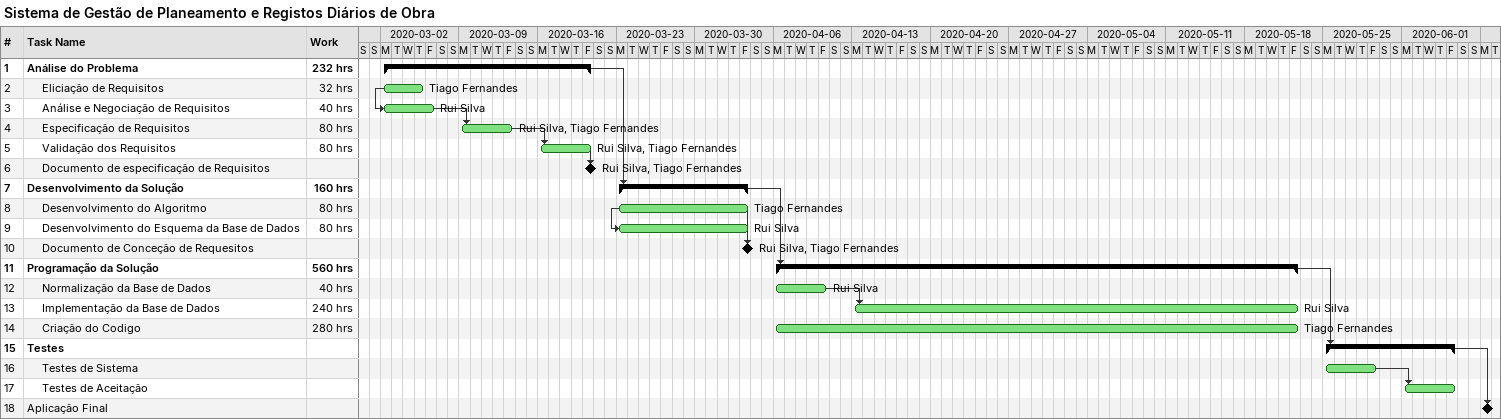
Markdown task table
Sistema de Gestão de Planeamento e Registos Diários de Obra

| ID | Level | Task | Start | Finish | Predecessors | Resources | Work (h) |
|---|---|---|---|---|---|---|---|
| 1 | 1 | **Análise do Problema** | 2020-03-02 | 2020-03-20 |  |  | 232 |
| 2 | 2 | Eliciação de Requisitos | 2020-03-02 | 2020-03-05 |  | Tiago Fernandes | 32 |
| 3 | 2 | Análise e Negociação de Requisitos | 2020-03-02 | 2020-03-06 | 2SS | Rui Silva | 40 |
| 4 | 2 | Especificação de Requisitos | 2020-03-09 | 2020-03-13 | 3 | Rui Silva, Tiago Fernandes | 80 |
| 5 | 2 | Validação dos Requisitos | 2020-03-16 | 2020-03-20 | 4 | Rui Silva, Tiago Fernandes | 80 |
| 6 | 2 | Documento de especificação de Requisitos (milestone) | 2020-03-20 | 2020-03-20 | 5 | Rui Silva, Tiago Fernandes |  |
| 7 | 1 | **Desenvolvimento da Solução** | 2020-03-23 | 2020-04-03 | 1 |  | 160 |
| 8 | 2 | Desenvolvimento do Algoritmo | 2020-03-23 | 2020-04-03 |  | Tiago Fernandes | 80 |
| 9 | 2 | Desenvolvimento do Esquema da Base de Dados | 2020-03-23 | 2020-04-03 | 8SS | Rui Silva | 80 |
| 10 | 2 | Documento de Conceção de Requesitos (milestone) | 2020-04-03 | 2020-04-03 | 8, 9 | Rui Silva, Tiago Fernandes |  |
| 11 | 1 | **Programação da Solução** | 2020-04-06 | 2020-05-22 | 7 |  | 560 |
| 12 | 2 | Normalização da Base de Dados | 2020-04-06 | 2020-04-10 |  | Rui Silva | 40 |
| 13 | 2 | Implementação da Base de Dados | 2020-04-13 | 2020-05-22 | 12 | Rui Silva | 240 |
| 14 | 2 | Criação do Codigo | 2020-04-06 | 2020-05-22 |  | Tiago Fernandes | 280 |
| 15 | 1 | **Testes** | 2020-05-25 | 2020-06-05 | 11 |  |  |
| 16 | 2 | Testes de Sistema | 2020-05-25 | 2020-05-29 |  |  |  |
| 17 | 2 | Testes de Aceitação | 2020-06-01 | 2020-06-05 | 16 |  |  |
| 18 | 1 | Aplicação Final (milestone) | 2020-06-08 | 2020-06-08 | 15 |  |  |
